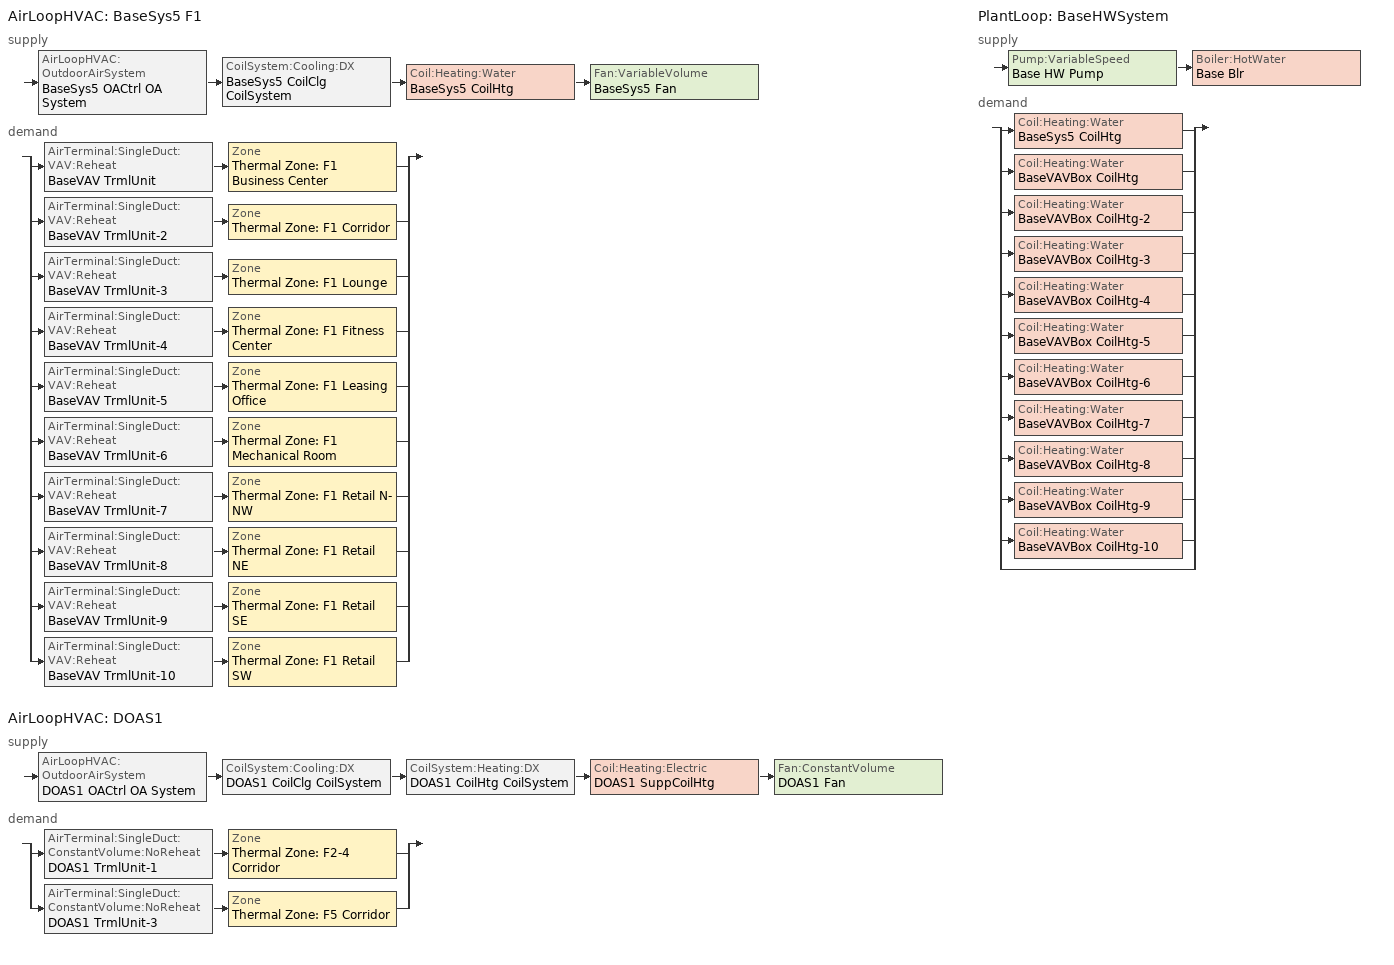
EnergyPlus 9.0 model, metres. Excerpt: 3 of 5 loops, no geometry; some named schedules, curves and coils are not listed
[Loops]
AirLoopHVAC 'BaseSys5 F1'
 supply: AirLoopHVAC:OutdoorAirSystem 'BaseSys5 OACtrl OA System' > CoilSystem:Cooling:DX 'BaseSys5 CoilClg CoilSystem' > Coil:Heating:Water 'BaseSys5 CoilHtg' > Fan:VariableVolume 'BaseSys5 Fan'
 demand: split
  | AirTerminal:SingleDuct:VAV:Reheat 'BaseVAV TrmlUnit' > Zone 'Thermal Zone: F1 Business Center'
  | AirTerminal:SingleDuct:VAV:Reheat 'BaseVAV TrmlUnit-2' > Zone 'Thermal Zone: F1 Corridor'
  | AirTerminal:SingleDuct:VAV:Reheat 'BaseVAV TrmlUnit-3' > Zone 'Thermal Zone: F1 Lounge'
  | AirTerminal:SingleDuct:VAV:Reheat 'BaseVAV TrmlUnit-4' > Zone 'Thermal Zone: F1 Fitness Center'
  | AirTerminal:SingleDuct:VAV:Reheat 'BaseVAV TrmlUnit-5' > Zone 'Thermal Zone: F1 Leasing Office'
  | AirTerminal:SingleDuct:VAV:Reheat 'BaseVAV TrmlUnit-6' > Zone 'Thermal Zone: F1 Mechanical Room'
  | AirTerminal:SingleDuct:VAV:Reheat 'BaseVAV TrmlUnit-7' > Zone 'Thermal Zone: F1 Retail N-NW'
  | AirTerminal:SingleDuct:VAV:Reheat 'BaseVAV TrmlUnit-8' > Zone 'Thermal Zone: F1 Retail NE'
  | AirTerminal:SingleDuct:VAV:Reheat 'BaseVAV TrmlUnit-9' > Zone 'Thermal Zone: F1 Retail SE'
  | AirTerminal:SingleDuct:VAV:Reheat 'BaseVAV TrmlUnit-10' > Zone 'Thermal Zone: F1 Retail SW'
AirLoopHVAC 'DOAS1'
 supply: AirLoopHVAC:OutdoorAirSystem 'DOAS1 OACtrl OA System' > CoilSystem:Cooling:DX 'DOAS1 CoilClg CoilSystem' > CoilSystem:Heating:DX 'DOAS1 CoilHtg CoilSystem' > Coil:Heating:Electric 'DOAS1 SuppCoilHtg' > Fan:ConstantVolume 'DOAS1 Fan'
 demand: split
  | AirTerminal:SingleDuct:ConstantVolume:NoReheat 'DOAS1 TrmlUnit-1' > Zone 'Thermal Zone: F2-4 Corridor'
  | AirTerminal:SingleDuct:ConstantVolume:NoReheat 'DOAS1 TrmlUnit-3' > Zone 'Thermal Zone: F5 Corridor'
PlantLoop 'BaseHWSystem'
 supply: Pump:VariableSpeed 'Base HW Pump' > Boiler:HotWater 'Base Blr'
 demand: split
  | Coil:Heating:Water 'BaseSys5 CoilHtg'
  | Coil:Heating:Water 'BaseVAVBox CoilHtg'
  | Coil:Heating:Water 'BaseVAVBox CoilHtg-2'
  | Coil:Heating:Water 'BaseVAVBox CoilHtg-3'
  | Coil:Heating:Water 'BaseVAVBox CoilHtg-4'
  | Coil:Heating:Water 'BaseVAVBox CoilHtg-5'
  | Coil:Heating:Water 'BaseVAVBox CoilHtg-6'
  | Coil:Heating:Water 'BaseVAVBox CoilHtg-7'
  | Coil:Heating:Water 'BaseVAVBox CoilHtg-8'
  | Coil:Heating:Water 'BaseVAVBox CoilHtg-9'
  | Coil:Heating:Water 'BaseVAVBox CoilHtg-10'
  | bypass
[ZoneControl:Thermostat] Control Object Type 1=ThermostatSetpoint:DualSetpoint
Name | Zone or ZoneList | Control Type Schedule | Control Name 1
Thermal Zone: F1 Business Center Thermostat | Thermal Zone: F1 Business Center | Thermal Zone: F1 Business Center Thermostat Schedule | Thermal Zone: F1 Business Center Thermostat
Thermal Zone: F1 Corridor Thermostat | Thermal Zone: F1 Corridor | Thermal Zone: F1 Corridor Thermostat Schedule | Thermal Zone: F1 Corridor Thermostat
Thermal Zone: F1 Fitness Center Thermostat | Thermal Zone: F1 Fitness Center | Thermal Zone: F1 Fitness Center Thermostat Schedule | Thermal Zone: F1 Fitness Center Thermostat
Thermal Zone: F1 Leasing Office Thermostat | Thermal Zone: F1 Leasing Office | Thermal Zone: F1 Leasing Office Thermostat Schedule | Thermal Zone: F1 Leasing Office Thermostat
Thermal Zone: F1 Lounge Thermostat | Thermal Zone: F1 Lounge | Thermal Zone: F1 Lounge Thermostat Schedule | Thermal Zone: F1 Lounge Thermostat
Thermal Zone: F1 Mechanical Room Thermostat | Thermal Zone: F1 Mechanical Room | Thermal Zone: F1 Mechanical Room Thermostat Schedule | Thermal Zone: F1 Mechanical Room Thermostat
Thermal Zone: F1 Retail N-NW Thermostat | Thermal Zone: F1 Retail N-NW | Thermal Zone: F1 Retail N-NW Thermostat Schedule | Thermal Zone: F1 Retail N-NW Thermostat
Thermal Zone: F1 Retail NE Thermostat | Thermal Zone: F1 Retail NE | Thermal Zone: F1 Retail NE Thermostat Schedule | Thermal Zone: F1 Retail NE Thermostat
Thermal Zone: F1 Retail SE Thermostat | Thermal Zone: F1 Retail SE | Thermal Zone: F1 Retail SE Thermostat Schedule | Thermal Zone: F1 Retail SE Thermostat
Thermal Zone: F1 Retail SW Thermostat | Thermal Zone: F1 Retail SW | Thermal Zone: F1 Retail SW Thermostat Schedule | Thermal Zone: F1 Retail SW Thermostat
Thermal Zone: F2-4 Corridor Thermostat | Thermal Zone: F2-4 Corridor | Thermal Zone: F2-4 Corridor Thermostat Schedule | Thermal Zone: F2-4 Corridor Thermostat
Thermal Zone: F5 Corridor Thermostat | Thermal Zone: F5 Corridor | Thermal Zone: F5 Corridor Thermostat Schedule | Thermal Zone: F5 Corridor Thermostat
[ThermostatSetpoint:DualSetpoint]
Name | Heating Setpoint Temperature Schedule | Cooling Setpoint Temperature Schedule
Thermal Zone: F1 Business Center Thermostat; Thermal Zone: F1 Corridor Thermostat; Thermal Zone: F1 Fitness Center Thermostat; Thermal Zone: F1 Leasing Office Thermostat; Thermal Zone: F1 Lounge Thermostat; Thermal Zone: F1 Mechanical Room Thermostat; Thermal Zone: F1 Retail N-NW Thermostat; Thermal Zone: F1 Retail NE Thermostat; Thermal Zone: F1 Retail SE Thermostat; Thermal Zone: F1 Retail SW Thermostat | RetailHtgSetpt | RetailClgSetpt
Thermal Zone: F2-4 Corridor Thermostat; Thermal Zone: F5 Corridor Thermostat | OfficeHtgSetpt | OfficeClgSetpt
[AirTerminal:SingleDuct:VAV:Reheat] Availability Schedule=Always On; Zone Minimum Air Flow Input Method=FixedFlowRate; Constant Minimum Air Flow Fraction=0.3; Maximum Hot Water or Steam Flow Rate {m3/s}=Autosize; Minimum Hot Water or Steam Flow Rate {m3/s}=0; Convergence Tolerance=0.001; Damper Heating Action=Reverse; Maximum Reheat Air Temperature {C}=35
Name | Maximum Air Flow Rate {m3/s} | Fixed Minimum Air Flow Rate {m3/s} | Reheat Coil | Maximum Flow Fraction During Reheat | Design Specification Outdoor Air Object
BaseVAV TrmlUnit | 0.201163 | 0.0402326 | BaseVAVBox CoilHtg | 0.5 | Thermal Zone: F1 Business Center Design Specification Outdoor Air
BaseVAV TrmlUnit-2 | 0.647984 | 0.130611 | BaseVAVBox CoilHtg-2 | 0.5
BaseVAV TrmlUnit-4 | 0.29069 | 0.212376 | BaseVAVBox CoilHtg-4 | 0.730593
BaseVAV TrmlUnit-5 | 0.132925 | 0.026585 | BaseVAVBox CoilHtg-5 | 0.5
BaseVAV TrmlUnit-3 | 0.52625 | 0.10525 | BaseVAVBox CoilHtg-3 | 0.5 | Thermal Zone: F1 Lounge Design Specification Outdoor Air
BaseVAV TrmlUnit-6 | 0.270081 | 0.0540163 | BaseVAVBox CoilHtg-6 | 0.500001
BaseVAV TrmlUnit-7 | 1.89867 | 0.706151 | BaseVAVBox CoilHtg-7 | 0.5
BaseVAV TrmlUnit-8 | 1.44626 | 0.509703 | BaseVAVBox CoilHtg-8 | 0.499998
BaseVAV TrmlUnit-9 | 0.960144 | 0.339802 | BaseVAVBox CoilHtg-9 | 0.500002
BaseVAV TrmlUnit-10 | 1.42823 | 0.522446 | BaseVAVBox CoilHtg-10 | 0.499998
[Coil:Heating:Water] Availability Schedule=Always On Discrete; U-Factor Times Area Value {W/K}=Autosize; Maximum Water Flow Rate {m3/s}=Autosize; Performance Input Method=NominalCapacity; Rated Inlet Water Temperature {C}=82.2; Rated Inlet Air Temperature {C}=16.6; Rated Outlet Water Temperature {C}=71.1; Rated Outlet Air Temperature {C}=32.2; Rated Ratio for Air and Water Convection=0.5
Name | Rated Capacity {W}
BaseVAVBox CoilHtg | 2851.96
BaseVAVBox CoilHtg-2 | 15394.8
BaseVAVBox CoilHtg-4 | 5348.02
BaseVAVBox CoilHtg-5 | 2533.92
BaseVAVBox CoilHtg-3 | 6485.52
BaseVAVBox CoilHtg-6 | 2648.71
BaseVAVBox CoilHtg-7 | 28375.9
BaseVAVBox CoilHtg-8 | 20955.8
BaseVAVBox CoilHtg-9 | 15319
BaseVAVBox CoilHtg-10 | 22701.4
BaseSys5 CoilHtg | 41067.2
[Zone equipment]
Thermal Zone: F1 Business Center: BaseVAV TrmlUnit
Thermal Zone: F1 Corridor: BaseVAV TrmlUnit-2
Thermal Zone: F1 Fitness Center: BaseVAV TrmlUnit-4
Thermal Zone: F1 Leasing Office: BaseVAV TrmlUnit-5
Thermal Zone: F1 Lounge: BaseVAV TrmlUnit-3
Thermal Zone: F1 Mechanical Room: BaseVAV TrmlUnit-6
Thermal Zone: F1 Retail N-NW: BaseVAV TrmlUnit-7
Thermal Zone: F1 Retail NE: BaseVAV TrmlUnit-8
Thermal Zone: F1 Retail SE: BaseVAV TrmlUnit-9
Thermal Zone: F1 Retail SW: BaseVAV TrmlUnit-10
Thermal Zone: F2-4 Corridor: DOAS1 TrmlUnit-1
Thermal Zone: F5 Corridor: DOAS1 TrmlUnit-3
[Sizing:Zone] Zone Cooling Design Supply Air Temperature Input Method=TemperatureDifference; Zone Cooling Design Supply Air Temperature {C}=14; Zone Heating Design Supply Air Temperature Input Method=TemperatureDifference; Zone Heating Design Supply Air Temperature {C}=40; Zone Heating Design Supply Air Temperature Difference {deltaC}=13.8889; Zone Cooling Design Supply Air Humidity Ratio {kgWater/kgDryAir}=0.0085; Zone Heating Design Supply Air Humidity Ratio {kgWater/kgDryAir}=0.008; Zone Heating Sizing Factor=1; Zone Cooling Sizing Factor=1; Cooling Design Air Flow Method=DesignDay; Cooling Design Air Flow Rate {m3/s}=0; Cooling Minimum Air Flow per Zone Floor Area {m3/s-m2}=0; Cooling Minimum Air Flow {m3/s}=0; Cooling Minimum Air Flow Fraction=0; Heating Design Air Flow Method=DesignDayWithLimit; Heating Design Air Flow Rate {m3/s}=0; Heating Maximum Air Flow per Zone Floor Area {m3/s-m2}=0; Heating Maximum Air Flow {m3/s}=0; Account for Dedicated Outdoor Air System=No
Name | Zone Cooling Design Supply Air Temperature Difference {deltaC} | Design Specification Outdoor Air Object | Heating Maximum Air Flow Fraction | Design Specification Zone Air Distribution Object
Thermal Zone: F1 Business Center | 11.1111 | Thermal Zone: F1 Business Center Design Specification Outdoor Air | 0.5 | Thermal Zone: F1 Business Center Design Spec Zone Air Dist
Thermal Zone: F1 Corridor | 11.1111 | Thermal Zone: F1 Corridor Design Specification Outdoor Air | 0.5 | Thermal Zone: F1 Corridor Design Spec Zone Air Dist
Thermal Zone: F1 Fitness Center | 11.1111 | Thermal Zone: F1 Fitness Center Design Specification Outdoor Air | 0.5 | Thermal Zone: F1 Fitness Center Design Spec Zone Air Dist
Thermal Zone: F1 Leasing Office | 11.1111 | Thermal Zone: F1 Leasing Office Design Specification Outdoor Air | 0.5 | Thermal Zone: F1 Leasing Office Design Spec Zone Air Dist
Thermal Zone: F1 Lounge | 11.1111 | Thermal Zone: F1 Lounge Design Specification Outdoor Air | 0.5 | Thermal Zone: F1 Lounge Design Spec Zone Air Dist
Thermal Zone: F1 Mechanical Room | 8.33333 | Thermal Zone: F1 Mechanical Room Design Specification Outdoor Air | 0.5 | Thermal Zone: F1 Mechanical Room Design Spec Zone Air Dist
Thermal Zone: F1 Retail N-NW | 11.1111 | Thermal Zone: F1 Retail N-NW Design Specification Outdoor Air | 0.5 | Thermal Zone: F1 Retail N-NW Design Spec Zone Air Dist
Thermal Zone: F1 Retail NE | 11.1111 | Thermal Zone: F1 Retail NE Design Specification Outdoor Air | 0.5 | Thermal Zone: F1 Retail NE Design Spec Zone Air Dist
Thermal Zone: F1 Retail SE | 11.1111 | Thermal Zone: F1 Retail SE Design Specification Outdoor Air | 0.5 | Thermal Zone: F1 Retail SE Design Spec Zone Air Dist
Thermal Zone: F1 Retail SW | 11.1111 | Thermal Zone: F1 Retail SW Design Specification Outdoor Air | 0.5 | Thermal Zone: F1 Retail SW Design Spec Zone Air Dist
Thermal Zone: F2-4 Corridor | 11.1111 | Thermal Zone: F2-4 Corridor Design Specification Outdoor Air | 1 | Thermal Zone: F2-4 Corridor Design Spec Zone Air Dist
Thermal Zone: F5 Corridor | 11.1111 | Thermal Zone: F5 Corridor Design Specification Outdoor Air | 1 | Thermal Zone: F5 Corridor Design Spec Zone Air Dist
[DesignSpecification:ZoneAirDistribution] Zone Air Distribution Effectiveness in Cooling Mode=1; Zone Air Distribution Effectiveness in Heating Mode=1
Thermal Zone: F1 Business Center Design Spec Zone Air Dist; Thermal Zone: F1 Corridor Design Spec Zone Air Dist; Thermal Zone: F1 Fitness Center Design Spec Zone Air Dist; Thermal Zone: F1 Leasing Office Design Spec Zone Air Dist; Thermal Zone: F1 Lounge Design Spec Zone Air Dist; Thermal Zone: F1 Mechanical Room Design Spec Zone Air Dist; Thermal Zone: F1 Retail N-NW Design Spec Zone Air Dist; Thermal Zone: F1 Retail NE Design Spec Zone Air Dist; Thermal Zone: F1 Retail SE Design Spec Zone Air Dist; Thermal Zone: F1 Retail SW Design Spec Zone Air Dist; Thermal Zone: F2-4 Corridor Design Spec Zone Air Dist; Thermal Zone: F5 Corridor Design Spec Zone Air Dist
[Controller:MechanicalVentilation] System Outdoor Air Method=ZoneSum
Name | Availability Schedule | Demand Controlled Ventilation | Zone Name 1 | Design Specification Outdoor Air Object Name 1 | Design Specification Zone Air Distribution Object Name 1 | Zone Name 2 | Design Specification Outdoor Air Object Name 2 | Design Specification Zone Air Distribution Object Name 2 | Zone Name 3 | Design Specification Outdoor Air Object Name 3 | Design Specification Zone Air Distribution Object Name 3 | Zone Name 4 | Design Specification Outdoor Air Object Name 4 | Design Specification Zone Air Distribution Object Name 4 | Zone Name 5 | Design Specification Outdoor Air Object Name 5 | Design Specification Zone Air Distribution Object Name 5 | Zone Name 6 | Design Specification Outdoor Air Object Name 6 | Design Specification Zone Air Distribution Object Name 6 | Zone Name 7 | Design Specification Outdoor Air Object Name 7 | Design Specification Zone Air Distribution Object Name 7 | Zone Name 8 | Design Specification Outdoor Air Object Name 8 | Design Specification Zone Air Distribution Object Name 8 | Zone Name 9 | Design Specification Outdoor Air Object Name 9 | Design Specification Zone Air Distribution Object Name 9 | Zone Name 10 | Design Specification Outdoor Air Object Name 10 | Design Specification Zone Air Distribution Object Name 10
BaseSys5 OACtrl Mech Vent Controller | BaseSys5 OACtrl Schedule | Yes | Thermal Zone: F1 Business Center | Thermal Zone: F1 Business Center Design Specification Outdoor Air | Thermal Zone: F1 Business Center Design Spec Zone Air Dist | Thermal Zone: F1 Corridor | Thermal Zone: F1 Corridor Design Specification Outdoor Air | Thermal Zone: F1 Corridor Design Spec Zone Air Dist | Thermal Zone: F1 Fitness Center | Thermal Zone: F1 Fitness Center Design Specification Outdoor Air | Thermal Zone: F1 Fitness Center Design Spec Zone Air Dist | Thermal Zone: F1 Leasing Office | Thermal Zone: F1 Leasing Office Design Specification Outdoor Air | Thermal Zone: F1 Leasing Office Design Spec Zone Air Dist | Thermal Zone: F1 Lounge | Thermal Zone: F1 Lounge Design Specification Outdoor Air | Thermal Zone: F1 Lounge Design Spec Zone Air Dist | Thermal Zone: F1 Mechanical Room | Thermal Zone: F1 Mechanical Room Design Specification Outdoor Air | Thermal Zone: F1 Mechanical Room Design Spec Zone Air Dist | Thermal Zone: F1 Retail N-NW | Thermal Zone: F1 Retail N-NW Design Specification Outdoor Air | Thermal Zone: F1 Retail N-NW Design Spec Zone Air Dist | Thermal Zone: F1 Retail NE | Thermal Zone: F1 Retail NE Design Specification Outdoor Air | Thermal Zone: F1 Retail NE Design Spec Zone Air Dist | Thermal Zone: F1 Retail SE | Thermal Zone: F1 Retail SE Design Specification Outdoor Air | Thermal Zone: F1 Retail SE Design Spec Zone Air Dist | Thermal Zone: F1 Retail SW | Thermal Zone: F1 Retail SW Design Specification Outdoor Air | Thermal Zone: F1 Retail SW Design Spec Zone Air Dist
DOAS1 OACtrl Mech Vent Controller | Always On | No | Thermal Zone: F2-4 Corridor | Thermal Zone: F2-4 Corridor Design Specification Outdoor Air | Thermal Zone: F2-4 Corridor Design Spec Zone Air Dist | Thermal Zone: F5 Corridor | Thermal Zone: F5 Corridor Design Specification Outdoor Air | Thermal Zone: F5 Corridor Design Spec Zone Air Dist
[DesignSpecification:OutdoorAir] Outdoor Air Method=Maximum; Outdoor Air Flow per Zone {m3/s}=0; Outdoor Air Flow Air Changes per Hour {1/hr}=0
Name | Outdoor Air Flow per Person {m3/s-person} | Outdoor Air Flow per Zone Floor Area {m3/s-m2}
Thermal Zone: F1 Business Center Design Specification Outdoor Air; Thermal Zone: F1 Lounge Design Specification Outdoor Air | 0.00707888 | 0.000762
Thermal Zone: F1 Corridor Design Specification Outdoor Air | 0 | 0.000732236
Thermal Zone: F1 Fitness Center Design Specification Outdoor Air | 0 | 0.00254
Thermal Zone: F1 Leasing Office Design Specification Outdoor Air; Thermal Zone: F1 Mechanical Room Design Specification Outdoor Air | 0 | 0.000762
Thermal Zone: F1 Retail N-NW Design Specification Outdoor Air; Thermal Zone: F1 Retail NE Design Specification Outdoor Air; Thermal Zone: F1 Retail SE Design Specification Outdoor Air; Thermal Zone: F1 Retail SW Design Specification Outdoor Air | 0 | 0.00127
Thermal Zone: F2-4 Corridor Design Specification Outdoor Air; Thermal Zone: F5 Corridor Design Specification Outdoor Air | 0 | 0.000741294
[Fan:ZoneExhaust] Flow Fraction Schedule=On; System Availability Manager Coupling Mode=Decoupled
Name | Availability Schedule | Fan Total Efficiency | Pressure Rise {Pa} | Maximum Flow Rate {m3/s} | Balanced Exhaust Fraction Schedule
Thermal Zone: F2-4 1-Bed Core East PropExhFan; Thermal Zone: F2-4 1-Bed Core West PropExhFan | ResidentialLivingHVACAvail | 0.55575 | 683.385 | 0.10364 | Off
Thermal Zone: F2-4 1-Bed Core N PropExhFan | ResidentialLivingHVACAvail | 0.55575 | 683.385 | 0.0518198 | Off
Thermal Zone: F2-4 1-Bed North PropExhFan | ResidentialLivingHVACAvail | 0.55575 | 670.201 | 0.264196 | Off
Thermal Zone: F2-4 2-Bed Core NE-NW PropExhFan | ResidentialLivingHVACAvail | 0.55575 | 683.492 | 0.155459 | Off
Thermal Zone: F2-4 2-Bed East PropExhFan; Thermal Zone: F2-4 2-Bed West PropExhFan | ResidentialLivingHVACAvail | 0.55575 | 683.492 | 0.233189 | Off
Thermal Zone: F2-4 3-Bed NE PropExhFan; Thermal Zone: F2-4 3-Bed NW PropExhFan | ResidentialLivingHVACAvail | 0.55575 | 682.765 | 0.102365 | Off
Thermal Zone: F2-4 Studio SE PropExhFan; Thermal Zone: F2-4 Studio SW PropExhFan | ResidentialLivingHVACAvail | 0.55575 | 683.47 | 0.0441743 | Off
Thermal Zone: F5 1-Bed Core East PropExhFan; Thermal Zone: F5 1-Bed Core West PropExhFan | ResidentialLivingHVACAvail | 0.55575 | 683.385 | 0.0345466 | Off
Thermal Zone: F5 1-Bed Core N PropExhFan | ResidentialLivingHVACAvail | 0.55575 | 683.385 | 0.0172733 | Off
Thermal Zone: F5 1-Bed North PropExhFan | ResidentialLivingHVACAvail | 0.55575 | 670.201 | 0.0880654 | Off
Thermal Zone: F5 2-Bed Core NE-NW PropExhFan | ResidentialLivingHVACAvail | 0.55575 | 683.492 | 0.0518198 | Off
Thermal Zone: F5 2-Bed East PropExhFan; Thermal Zone: F5 2-Bed West PropExhFan | ResidentialLivingHVACAvail | 0.55575 | 683.492 | 0.0777297 | Off
Thermal Zone: F5 3-Bed NE PropExhFan; Thermal Zone: F5 3-Bed NW PropExhFan | ResidentialLivingHVACAvail | 0.55575 | 682.765 | 0.0341218 | Off
Thermal Zone: F5 Studio SE PropExhFan; Thermal Zone: F5 Studio SW PropExhFan | ResidentialLivingHVACAvail | 0.55575 | 683.47 | 0.0147248 | Off
Thermal Zone: Parking Garage PropExhFan | ParkingHVACAvail | 0.6045 | 241.437 | 9.8755 | On
[ZoneHVAC:PackagedTerminalHeatPump] Availability Schedule=AllOnHVACAvail; Cooling Outdoor Air Flow Rate {m3/s}=0; Heating Outdoor Air Flow Rate {m3/s}=0; No Load Outdoor Air Flow Rate {m3/s}=0; Heating Convergence Tolerance=0.001; Cooling Convergence Tolerance=0.001; Maximum Supply Air Temperature from Supplemental Heater {C}=35; Maximum Outdoor Dry-Bulb Temperature for Supplemental Heater Operation {C}=4.44444; Fan Placement=DrawThrough; Supply Air Fan Operating Mode Schedule=CyclingHVACAvail
Name | Cooling Supply Air Flow Rate {m3/s} | Heating Supply Air Flow Rate {m3/s} | No Load Supply Air Flow Rate {m3/s} | Supply Air Fan | Heating Coil | Cooling Coil | Supplemental Heating Coil
ZnSys F2-4 1-Bed Core East | 1.07225 | 1.07225 | 1.07225 | Fan 3 | CoilHtg 3 | CoilCooling 3 | SupCoilHtg 3
ZnSys F2-4 1-Bed Core N | 0.536128 | 0.536128 | 0.536128 | Fan 1 | CoilHtg 1 | CoilCooling 1 | SupCoilHtg 1
ZnSys F2-4 1-Bed Core West | 1.07225 | 1.07225 | 1.07225 | Fan 2 | CoilHtg 2 | CoilCooling 2 | SupCoilHtg 2
ZnSys F2-4 1-Bed North | 2.76999 | 2.76999 | 2.76999 | Fan 4 | CoilHtg 4 | CoilCooling 4 | SupCoilHtg 4
ZnSys F2-4 2-Bed Core NE-NW | 1.60838 | 1.60838 | 1.60838 | Fan 5 | CoilHtg 5 | CoilCooling 5 | SupCoilHtg 5
ZnSys F2-4 2-Bed East | 2.41257 | 2.41257 | 2.41257 | Fan 6 | CoilHtg 6 | CoilCooling 6 | SupCoilHtg 6
ZnSys F2-4 2-Bed West | 2.41257 | 2.41257 | 2.41257 | Fan 7 | CoilHtg 7 | CoilCooling 7 | SupCoilHtg 7
ZnSys F2-4 3-Bed NE | 1.04991 | 1.04991 | 1.04991 | Fan 8 | CoilHtg 8 | CoilCooling 8 | SupCoilHtg 8
ZnSys F2-4 3-Bed NW | 1.04991 | 1.04991 | 1.04991 | Fan 9 | CoilHtg 9 | CoilCooling 9 | SupCoilHtg 9
ZnSys F2-4 Studio SE | 0.402095 | 0.402095 | 0.402095 | Fan 10 | CoilHtg 10 | CoilCooling 10 | SupCoilHtg 10
ZnSys F2-4 Studio SW | 0.402095 | 0.402095 | 0.402095 | Fan 11 | CoilHtg 11 | CoilCooling 11 | SupCoilHtg 11
ZnSys F5 1-Bed Core East | 0.357418 | 0.357418 | 0.357418 | Fan 19 | CoilHtg 19 | CoilCooling 19 | SupCoilHtg 19
ZnSys F5 1-Bed Core N | 0.178709 | 0.178709 | 0.178709 | Fan 17 | CoilHtg 17 | CoilCooling 17 | SupCoilHtg 17
ZnSys F5 1-Bed Core West | 0.357418 | 0.357418 | 0.357418 | Fan 18 | CoilHtg 18 | CoilCooling 18 | SupCoilHtg 18
ZnSys F5 1-Bed North | 0.923327 | 0.923327 | 0.923327 | Fan 20 | CoilHtg 20 | CoilCooling 20 | SupCoilHtg 20
ZnSys F5 2-Bed Core NE-NW | 0.536128 | 0.536128 | 0.536128 | Fan 21 | CoilHtg 21 | CoilCooling 21 | SupCoilHtg 21
ZnSys F5 2-Bed East | 0.804189 | 0.804189 | 0.804189 | Fan 22 | CoilHtg 22 | CoilCooling 22 | SupCoilHtg 22
ZnSys F5 2-Bed West | 0.804189 | 0.804189 | 0.804189 | Fan 23 | CoilHtg 23 | CoilCooling 23 | SupCoilHtg 23
ZnSys F5 3-Bed NE | 0.349971 | 0.349971 | 0.349971 | Fan 24 | CoilHtg 24 | CoilCooling 24 | SupCoilHtg 24
ZnSys F5 3-Bed NW | 0.349971 | 0.349971 | 0.349971 | Fan 25 | CoilHtg 25 | CoilCooling 25 | SupCoilHtg 25
ZnSys F5 Studio SE | 0.134032 | 0.134032 | 0.134032 | Fan 26 | CoilHtg 26 | CoilCooling 26 | SupCoilHtg 26
ZnSys F5 Studio SW | 0.134032 | 0.134032 | 0.134032 | Fan 27 | CoilHtg 27 | CoilCooling 27 | SupCoilHtg 27
[Fan:OnOff] Availability Schedule=Always On; Fan Total Efficiency=0.4275; Pressure Rise {Pa}=317.19; Motor Efficiency=0.855; Motor In Airstream Fraction=1
Name | Maximum Flow Rate {m3/s} | Fan Power Ratio Function of Speed Ratio Curve | Fan Efficiency Ratio Function of Speed Ratio Curve
Fan 3 | 1.07225 | Fan On Off Power Curve 2 | Fan On Off Efficiency Curve 2
Fan 1 | 0.536128 | Fan On Off Power Curve | Fan On Off Efficiency Curve
Fan 2 | 1.07225 | Fan On Off Power Curve 1 | Fan On Off Efficiency Curve 1
Fan 4 | 2.76999 | Fan On Off Power Curve 3 | Fan On Off Efficiency Curve 3
Fan 5 | 1.60838 | Fan On Off Power Curve 4 | Fan On Off Efficiency Curve 4
Fan 6 | 2.41257 | Fan On Off Power Curve 5 | Fan On Off Efficiency Curve 5
Fan 7 | 2.41257 | Fan On Off Power Curve 6 | Fan On Off Efficiency Curve 6
Fan 8 | 1.04991 | Fan On Off Power Curve 7 | Fan On Off Efficiency Curve 7
Fan 9 | 1.04991 | Fan On Off Power Curve 8 | Fan On Off Efficiency Curve 8
Fan 10 | 0.402095 | Fan On Off Power Curve 9 | Fan On Off Efficiency Curve 9
Fan 11 | 0.402095 | Fan On Off Power Curve 10 | Fan On Off Efficiency Curve 10
Fan 19 | 0.357418 | Fan On Off Power Curve 13 | Fan On Off Efficiency Curve 13
Fan 17 | 0.178709 | Fan On Off Power Curve 11 | Fan On Off Efficiency Curve 11
Fan 18 | 0.357418 | Fan On Off Power Curve 12 | Fan On Off Efficiency Curve 12
Fan 20 | 0.923327 | Fan On Off Power Curve 14 | Fan On Off Efficiency Curve 14
Fan 21 | 0.536128 | Fan On Off Power Curve 15 | Fan On Off Efficiency Curve 15
Fan 22 | 0.804189 | Fan On Off Power Curve 16 | Fan On Off Efficiency Curve 16
Fan 23 | 0.804189 | Fan On Off Power Curve 17 | Fan On Off Efficiency Curve 17
[Coil:Heating:DX:SingleSpeed]
DOAS1 CoilHtg: Availability Schedule=Always On Discrete; Gross Rated Heating Capacity {W}=14258.9; Gross Rated Heating COP {W/W}=5.73809; Rated Air Flow Rate {m3/s}=0.760307; Rated Supply Fan Power Per Volume Flow Rate {W/(m3/s)}=773.3; Heating Capacity Function of Temperature Curve=CoilHtgHPQRatio_fToadbSI; Heating Capacity Function of Flow Fraction Curve=CoilHtgHPQRatio_fCFMRatio; Energy Input Ratio Function of Temperature Curve=CoilHtgHPEIRRatio_fToadbSI; Energy Input Ratio Function of Flow Fraction Curve=CoilHtgHPEIRRatio_fCFMRatio; Part Load Fraction Correlation Curve=CoilHtgHPEIRRatio_fQFrac; Defrost Energy Input Ratio Function of Temperature Curve=DOAS1 CoilHtg Defrost Curve; Minimum Outdoor Dry-Bulb Temperature for Compressor Operation {C}=-8.33333; Maximum Outdoor Dry-Bulb Temperature for Defrost Operation {C}=4.44444; Crankcase Heater Capacity {W}=0; Maximum Outdoor Dry-Bulb Temperature for Crankcase Heater Operation {C}=10; Defrost Strategy=ReverseCycle; Defrost Control=Timed; Defrost Time Period Fraction=0.058333; Resistive Defrost Heater Capacity {W}=2000
[Coil:Cooling:DX:SingleSpeed]
DOAS1 CoilClg: Availability Schedule=Always On Discrete; Gross Rated Total Cooling Capacity {W}=14777.6; Gross Rated Sensible Heat Ratio=Autosize; Gross Rated Cooling COP {W/W}=4.43547; Rated Air Flow Rate {m3/s}=0.760307; Rated Evaporator Fan Power Per Volume Flow Rate {W/(m3/s)}=773.3; Total Cooling Capacity Function of Temperature Curve=CoilClgDXQRatio_fTwbToadbSI; Total Cooling Capacity Function of Flow Fraction Curve=CoilClgDXSnglQRatio_fCFMRatio; Energy Input Ratio Function of Temperature Curve=CoilClgDXSEEREIR_fTwbToadbSI-23; Energy Input Ratio Function of Flow Fraction Curve=CoilClgDXSnglEIRRatio_fCFMRatio; Part Load Fraction Correlation Curve=CoilClgDXSEEREIRRatio_fQFrac; Condenser Type=AirCooled; Evaporative Condenser Effectiveness=0; Evaporative Condenser Air Flow Rate {m3/s}=Autosize; Evaporative Condenser Pump Rated Power Consumption {W}=Autosize; Crankcase Heater Capacity {W}=0; Maximum Outdoor Dry-Bulb Temperature for Crankcase Heater Operation {C}=0; Basin Heater Capacity {W/K}=0; Basin Heater Setpoint Temperature {C}=10
[Coil:Heating:Electric]
DOAS1 SuppCoilHtg: Availability Schedule=Always On; Efficiency=1; Nominal Capacity {W}=10334.2
[AirTerminal:SingleDuct:ConstantVolume:NoReheat] Availability Schedule=Always On
Name | Maximum Air Flow Rate {m3/s}
DOAS1 TrmlUnit-1 | 0.57023
DOAS1 TrmlUnit-3 | 0.190077
[AirLoopHVAC]
Name | Design Supply Air Flow Rate {m3/s}
BaseSys5 F1 | 8.97276
DOAS1 | 0.760307
[Sizing:System] Type of Load to Size On=Sensible; Design Outdoor Air Flow Rate {m3/s}=Autosize; Preheat Design Temperature {C}=5.68434e-14; Preheat Design Humidity Ratio {kgWater/kgDryAir}=0; Precool Design Temperature {C}=5.68434e-14; Precool Design Humidity Ratio {kgWater/kgDryAir}=0; Central Cooling Design Supply Air Temperature {C}=12.7778; Type of Zone Sum to Use=Coincident; 100% Outdoor Air in Cooling=No; 100% Outdoor Air in Heating=No; Central Cooling Design Supply Air Humidity Ratio {kgWater/kgDryAir}=0.0085; Central Heating Design Supply Air Humidity Ratio {kgWater/kgDryAir}=0.008; Cooling Supply Air Flow Rate Method=DesignDay; Cooling Supply Air Flow Rate {m3/s}=0; Cooling Supply Air Flow Rate Per Floor Area {m3/s-m2}=0.00996765; Cooling Fraction of Autosized Cooling Supply Air Flow Rate=1; Cooling Supply Air Flow Rate Per Unit Cooling Capacity {m3/s-W}=3.94755e-05; Heating Supply Air Flow Rate Method=DesignDay; Heating Supply Air Flow Rate {m3/s}=0; Heating Supply Air Flow Rate Per Floor Area {m3/s-m2}=0.00996765; Heating Fraction of Autosized Heating Supply Air Flow Rate=1; Heating Fraction of Autosized Cooling Supply Air Flow Rate=1; Heating Supply Air Flow Rate Per Unit Heating Capacity {m3/s-W}=3.15882e-05; System Outdoor Air Method=ZoneSum; Zone Maximum Outdoor Air Fraction=1; Cooling Design Capacity Method=CoolingDesignCapacity; Cooling Design Capacity {W}=Autosize; Cooling Design Capacity Per Floor Area {W/m2}=234.7; Fraction of Autosized Cooling Design Capacity=1; Heating Design Capacity Method=HeatingDesignCapacity; Heating Design Capacity {W}=Autosize; Heating Design Capacity Per Floor Area {W/m2}=157; Fraction of Autosized Heating Design Capacity=1; Central Cooling Capacity Control Method=OnOff
Name | Central Heating Maximum System Air Flow Ratio | Central Heating Design Supply Air Temperature {C}
BaseSys5 F1 | 0.508591 | 15.5556
DOAS1 | 1 | 35
[Controller:WaterCoil]
Controller Water Coil 1: Control Variable=Temperature; Action=Normal; Actuator Variable=Flow; Controller Convergence Tolerance {deltaC}=0.1; Maximum Actuated Flow {m3/s}=0.00110638; Minimum Actuated Flow {m3/s}=0
[Controller:OutdoorAir] Economizer Control Action Type=ModulateFlow; Economizer Maximum Limit Enthalpy {J/kg}=64000; Lockout Type=NoLockout; High Humidity Control=No; Control High Indoor Humidity Based on Outdoor Humidity Ratio=Yes; Heat Recovery Bypass Control Type=BypassWhenWithinEconomizerLimits
Name | Minimum Outdoor Air Flow Rate {m3/s} | Maximum Outdoor Air Flow Rate {m3/s} | Economizer Control Type | Minimum Limit Type | Minimum Outdoor Air Schedule | Maximum Fraction of Outdoor Air Schedule | Mechanical Ventilation Controller
BaseSys5 OACtrl | 0 | Autosize | DifferentialDryBulb | FixedMinimum | BaseSys5 OACtrl Schedule | BaseSys5 OACtrl Max OA Schedule | BaseSys5 OACtrl Mech Vent Controller
DOAS1 OACtrl | 0.760307 | 0.760307 | NoEconomizer | ProportionalMinimum | Always On |  | DOAS1 OACtrl Mech Vent Controller
[SetpointManager:MixedAir] Control Variable=Temperature
Name | Setpoint Node or NodeList
BaseSys5 OACtrl OA System Mixed Air Node OS Default SPM | BaseSys5 OACtrl OA System Mixed Air Node
BaseSys5 CoilClg Outlet Node OS Default SPM | BaseSys5 CoilClg Outlet Node
BaseSys5 CoilHtg Air Outlet Node OS Default SPM | BaseSys5 CoilHtg Air Outlet Node
DOAS1 OACtrl OA System Mixed Air Node OS Default SPM | DOAS1 OACtrl OA System Mixed Air Node
DOAS1 CoilClg Outlet Node OS Default SPM | DOAS1 CoilClg Outlet Node
DOAS1 CoilHtg Outlet Node OS Default SPM | DOAS1 CoilHtg Outlet Node
DOAS1 SuppCoilHtg Outlet Node OS Default SPM | DOAS1 SuppCoilHtg Outlet Node
[CoilSystem:Cooling:DX]
Name | Availability Schedule | Cooling Coil
BaseSys5 CoilClg CoilSystem | Always On | BaseSys5 CoilClg
DOAS1 CoilClg CoilSystem | Always On Discrete | DOAS1 CoilClg
[Coil:Cooling:DX:TwoSpeed]
BaseSys5 CoilClg: Availability Schedule=Always On; High Speed Gross Rated Total Cooling Capacity {W}=168232; High Speed Rated Sensible Heat Ratio=Autosize; High Speed Gross Rated Cooling COP {W/W}=3.42235; High Speed Rated Air Flow Rate {m3/s}=8.97276; Total Cooling Capacity Function of Temperature Curve=CoilClgDXQRatio_fTwbToadbSI; Total Cooling Capacity Function of Flow Fraction Curve=CoilClgDXDblQRatio_fCFMRatio; Energy Input Ratio Function of Temperature Curve=CoilClgDXEIRRatio_fTwbToadbSI; Energy Input Ratio Function of Flow Fraction Curve=CoilClgDXDblEIRRatio_fCFMRatio; Part Load Fraction Correlation Curve=CoilClgDXEIRRatio_fQFrac; Low Speed Gross Rated Total Cooling Capacity {W}=84116.1; Low Speed Gross Rated Sensible Heat Ratio=Autosize; Low Speed Gross Rated Cooling COP {W/W}=3.42235; Low Speed Rated Air Flow Rate {m3/s}=4.48638; Low Speed Total Cooling Capacity Function of Temperature Curve=CoilClgDXQRatio_fTwbToadbSI 1; Low Speed Energy Input Ratio Function of Temperature Curve=CoilClgDXEIRRatio_fTwbToadbSI 1; Condenser Type=AirCooled; High Speed Evaporative Condenser Effectiveness=0; High Speed Evaporative Condenser Air Flow Rate {m3/s}=Autosize; High Speed Evaporative Condenser Pump Rated Power Consumption {W}=Autosize; Low Speed Evaporative Condenser Effectiveness=0; Low Speed Evaporative Condenser Air Flow Rate {m3/s}=Autosize; Low Speed Evaporative Condenser Pump Rated Power Consumption {W}=Autosize; Basin Heater Capacity {W/K}=0; Basin Heater Setpoint Temperature {C}=10
[Fan:VariableVolume]
BaseSys5 Fan: Availability Schedule=RetailHVACAvail; Fan Total Efficiency=0.6084; Pressure Rise {Pa}=1335.61; Maximum Flow Rate {m3/s}=8.97276; Fan Power Minimum Flow Rate Input Method=FixedFlowRate; Fan Power Minimum Flow Fraction=0; Fan Power Minimum Air Flow Rate {m3/s}=2.64717; Motor Efficiency=0.936; Motor In Airstream Fraction=1; Fan Power Coefficient 1=0.04076; Fan Power Coefficient 2=0.088045; Fan Power Coefficient 3=-0.072926; Fan Power Coefficient 4=0.94374; Fan Power Coefficient 5=0
[SetpointManager:Warmest] Control Variable=Temperature; Minimum Setpoint Temperature {C}=12.7778; Strategy=MaximumTemperature
Name | HVAC Air Loop | Maximum Setpoint Temperature {C} | Setpoint Node or NodeList
Setpoint Manager Warmest 1 | BaseSys5 F1 | 15.5556 | BaseSys5 Fan Outlet Node
Setpoint Manager Warmest 2 | DOAS1 | 23.8889 | DOAS1 Fan Outlet Node
[CoilSystem:Heating:DX]
DOAS1 CoilHtg CoilSystem: Availability Schedule=Always On Discrete; Heating Coil=DOAS1 CoilHtg
[Fan:ConstantVolume]
DOAS1 Fan: Availability Schedule=OfficeHVACAvail; Fan Total Efficiency=0.55575; Pressure Rise {Pa}=412.616; Maximum Flow Rate {m3/s}=0.760307; Motor Efficiency=0.855; Motor In Airstream Fraction=1
[PlantLoop]
BaseHWSystem: Fluid Type=Water; Plant Equipment Operation Scheme=BaseHWSystem Operation Schemes; Maximum Loop Temperature {C}=100; Minimum Loop Temperature {C}=0; Maximum Loop Flow Rate {m3/s}=0.00176114; Minimum Loop Flow Rate {m3/s}=0; Plant Loop Volume {m3}=Autocalculate; Load Distribution Scheme=Optimal; Plant Loop Demand Calculation Scheme=SingleSetpoint
[Sizing:Plant]
BaseHWSystem: Loop Type=Heating; Design Loop Exit Temperature {C}=82.2222; Loop Design Temperature Difference {deltaC}=22.2222; Sizing Option=NonCoincident; Zone Timesteps in Averaging Window=1; Coincident Sizing Factor Mode=None
[Pump:VariableSpeed]
Base HW Pump: Design Maximum Flow Rate {m3/s}=0.00176114; Design Pump Head {Pa}=180527; Design Power Consumption {W}=530.38; Motor Efficiency=0.855; Fraction of Motor Inefficiencies to Fluid Stream=0; Coefficient 1 of the Part Load Performance Curve=0.103; Coefficient 2 of the Part Load Performance Curve=-0.04; Coefficient 3 of the Part Load Performance Curve=0.767; Coefficient 4 of the Part Load Performance Curve=0.1679; Design Minimum Flow Rate {m3/s}=0; Pump Control Type=Intermittent; Skin Loss Radiative Fraction=0.5; Design Power Sizing Method=PowerPerFlowPerPressure; Design Electric Power per Unit Flow Rate {W/(m3/s)}=348701.1; Design Shaft Power per Unit Flow Rate per Unit Head=1.28205; Design Minimum Flow Rate Fraction=0
[Boiler:HotWater]
Base Blr: Fuel Type=NaturalGas; Nominal Capacity {W}=163682; Nominal Thermal Efficiency=0.8; Efficiency Curve Temperature Evaluation Variable=LeavingBoiler; Normalized Boiler Efficiency Curve=BlrHWBlrFIRRatio_fQRatioSI; Design Water Flow Rate {m3/s}=0.00176213; Minimum Part Load Ratio=0; Maximum Part Load Ratio=1; Optimum Part Load Ratio=1; Water Outlet Upper Temperature Limit {C}=99; Boiler Flow Mode=LeavingSetpointModulated; Parasitic Electric Load {W}=48.8426; Sizing Factor=1
[PlantEquipmentOperationSchemes]
BaseHWSystem Operation Schemes: Control Scheme Object Type 1=PlantEquipmentOperation:HeatingLoad; Control Scheme Name 1=BaseHWSystem Heating Operation Scheme; Control Scheme Schedule Name 1=Always On Discrete
[PlantEquipmentOperation:HeatingLoad]
BaseHWSystem Heating Operation Scheme: Load Range Lower Limit 1 {W}=0; Load Range Upper Limit 1 {W}=1000000000; Range Equipment List Name 1=BaseHWSystem Heating Equipment List
[PlantEquipmentList]
BaseHWSystem Heating Equipment List: Boiler:HotWater, Base Blr
[SetpointManager:Scheduled]
Setpoint Manager Scheduled 1: Control Variable=Temperature; Schedule=BaseHWSystem Supply Temp Schedule; Setpoint Node or NodeList=BaseHWSystem Supply Mixer Outlet Node
[Schedule:Year]
RetailHtgSetpt: RetailHtgSetptWk, 1, 1, 12, 31
RetailClgSetpt: RetailClgSetptWk, 1, 1, 12, 31
Always On: Always On Week Rule - Jan1-Dec31, 1, 1, 12, 31
BaseSys5 OACtrl Schedule: BaseSys5 OACtrl Schedule Week 1, 1, 1, 12, 31
OfficeHtgSetpt: OfficeHtgSetptWk, 1, 1, 12, 31
OfficeClgSetpt: OfficeClgSetptWk, 1, 1, 12, 31
OfficeHVACAvail: OfficeHVACAvailWk, 1, 1, 12, 31
RetailHVACAvail: RetailHVACAvailWk, 1, 1, 12, 31
BaseHWSystem Supply Temp Schedule: BaseHWSystem Supply Temp Schedule Week Rule - Jan1-Dec31, 1, 1, 12, 31
BaseSys5 OACtrl Max OA Schedule: BaseSys5 OACtrl Max OA Schedule Week Rule - Jan1-Dec31, 1, 1, 12, 31
[Schedule:Week:Daily]
RetailHtgSetptWk: RetailHtgSetptSun, RetailHtgSetptWD, RetailHtgSetptWD, RetailHtgSetptWD, RetailHtgSetptWD, RetailHtgSetptWD, RetailHtgSetptSat, RetailHtgSetptSun, RetailHtgSetptWD, RetailHtgSetptWD, RetailHtgSetptSun, RetailHtgSetptSun
RetailClgSetptWk: RetailClgSetptSun, RetailClgSetptWD, RetailClgSetptWD, RetailClgSetptWD, RetailClgSetptWD, RetailClgSetptWD, RetailClgSetptSat, RetailClgSetptSun, RetailClgSetptWD, RetailClgSetptWD, RetailClgSetptSun, RetailClgSetptSun
Always On Week Rule - Jan1-Dec31: Schedule Day 2, Schedule Day 2, Schedule Day 2, Schedule Day 2, Schedule Day 2, Schedule Day 2, Schedule Day 2, Schedule Day 2, Schedule Day 2, Schedule Day 2, Schedule Day 2, Schedule Day 2
BaseSys5 OACtrl Schedule Week 1: BaseSys5 OACtrl Schedule Week 1 Sunday, BaseSys5 OACtrl Schedule Week 1 Monday, BaseSys5 OACtrl Schedule Week 1 Tuesday, BaseSys5 OACtrl Schedule Week 1 Wednesday, BaseSys5 OACtrl Schedule Week 1 Thursday, BaseSys5 OACtrl Schedule Week 1 Friday, BaseSys5 OACtrl Schedule Week 1 Saturday, BaseSys5 OACtrl Schedule Week 1 Holiday, BaseSys5 OACtrl Schedule Week 1 Summer, BaseSys5 OACtrl Schedule Week 1 Winter, BaseSys5 OACtrl Schedule Week 1 Custom 1, BaseSys5 OACtrl Schedule Week 1 Custom 2
OfficeHtgSetptWk: OfficeHtgSetptSun, OfficeHtgSetptWD, OfficeHtgSetptWD, OfficeHtgSetptWD, OfficeHtgSetptWD, OfficeHtgSetptWD, OfficeHtgSetptSat, OfficeHtgSetptSun, OfficeHtgSetptWD, OfficeHtgSetptWD, OfficeHtgSetptSun, OfficeHtgSetptSun
OfficeClgSetptWk: OfficeClgSetptSun, OfficeClgSetptWD, OfficeClgSetptWD, OfficeClgSetptWD, OfficeClgSetptWD, OfficeClgSetptWD, OfficeClgSetptSat, OfficeClgSetptSun, OfficeClgSetptWD, OfficeClgSetptWD, OfficeClgSetptSun, OfficeClgSetptSun
OfficeHVACAvailWk: OfficeHVACAvailSun, OfficeHVACAvailWD, OfficeHVACAvailWD, OfficeHVACAvailWD, OfficeHVACAvailWD, OfficeHVACAvailWD, OfficeHVACAvailSat, OfficeHVACAvailSun, AllOnHVACAvailDay, AllOnHVACAvailDay, OfficeHVACAvailSun, OfficeHVACAvailSun
RetailHVACAvailWk: RetailHVACAvailSun, RetailHVACAvailWD, RetailHVACAvailWD, RetailHVACAvailWD, RetailHVACAvailWD, RetailHVACAvailWD, RetailHVACAvailSat, RetailHVACAvailSun, AllOnHVACAvailDay, AllOnHVACAvailDay, RetailHVACAvailSun, RetailHVACAvailSun
BaseHWSystem Supply Temp Schedule Week Rule - Jan1-Dec31: Schedule Day 1, Schedule Day 1, Schedule Day 1, Schedule Day 1, Schedule Day 1, Schedule Day 1, Schedule Day 1, Schedule Day 1, Schedule Day 1, Schedule Day 1, Schedule Day 1, Schedule Day 1
BaseSys5 OACtrl Max OA Schedule Week Rule - Jan1-Dec31: Schedule Day 3, Schedule Day 3, Schedule Day 3, Schedule Day 3, Schedule Day 3, Schedule Day 3, Schedule Day 3, Schedule Day 3, Schedule Day 3, Schedule Day 3, Schedule Day 3, Schedule Day 3
[Schedule:Day:Interval]
RetailHtgSetptSun: No, 01:00, 15.5556, 02:00, 15.5556, 03:00, 15.5556, 04:00, 15.5556, 05:00, 15.5556, 06:00, 15.5556, 07:00, 15.5556, 08:00, 15.5556, 09:00, 21.1111, 10:00, 21.1111, 11:00, 21.1111, 12:00, 21.1111, 13:00, 21.1111, 14:00, 21.1111, 15:00, 21.1111, 16:00, 21.1111, 17:00, 21.1111, 18:00, 21.1111, 19:00, 21.1111, 20:00, 15.5556, 21:00, 15.5556, 22:00, 15.5556, 23:00, 15.5556, 24:00, 15.5556
RetailHtgSetptWD: No, 01:00, 15.5556, 02:00, 15.5556, 03:00, 15.5556, 04:00, 15.5556, 05:00, 15.5556, 06:00, 15.5556, 07:00, 21.1111, 08:00, 21.1111, 09:00, 21.1111, 10:00, 21.1111, 11:00, 21.1111, 12:00, 21.1111, 13:00, 21.1111, 14:00, 21.1111, 15:00, 21.1111, 16:00, 21.1111, 17:00, 21.1111, 18:00, 21.1111, 19:00, 21.1111, 20:00, 21.1111, 21:00, 21.1111, 22:00, 15.5556, 23:00, 15.5556, 24:00, 15.5556
RetailHtgSetptSat: No, 01:00, 15.5556, 02:00, 15.5556, 03:00, 15.5556, 04:00, 15.5556, 05:00, 15.5556, 06:00, 15.5556, 07:00, 21.1111, 08:00, 21.1111, 09:00, 21.1111, 10:00, 21.1111, 11:00, 21.1111, 12:00, 21.1111, 13:00, 21.1111, 14:00, 21.1111, 15:00, 21.1111, 16:00, 21.1111, 17:00, 21.1111, 18:00, 21.1111, 19:00, 21.1111, 20:00, 21.1111, 21:00, 21.1111, 22:00, 21.1111, 23:00, 15.5556, 24:00, 15.5556
RetailClgSetptSun: No, 01:00, 29.4444, 02:00, 29.4444, 03:00, 29.4444, 04:00, 29.4444, 05:00, 29.4444, 06:00, 29.4444, 07:00, 29.4444, 08:00, 29.4444, 09:00, 23.8889, 10:00, 23.8889, 11:00, 23.8889, 12:00, 23.8889, 13:00, 23.8889, 14:00, 23.8889, 15:00, 23.8889, 16:00, 23.8889, 17:00, 23.8889, 18:00, 23.8889, 19:00, 23.8889, 20:00, 29.4444, 21:00, 29.4444, 22:00, 29.4444, 23:00, 29.4444, 24:00, 29.4444
RetailClgSetptWD: No, 01:00, 29.4444, 02:00, 29.4444, 03:00, 29.4444, 04:00, 29.4444, 05:00, 29.4444, 06:00, 29.4444, 07:00, 23.8889, 08:00, 23.8889, 09:00, 23.8889, 10:00, 23.8889, 11:00, 23.8889, 12:00, 23.8889, 13:00, 23.8889, 14:00, 23.8889, 15:00, 23.8889, 16:00, 23.8889, 17:00, 23.8889, 18:00, 23.8889, 19:00, 23.8889, 20:00, 23.8889, 21:00, 23.8889, 22:00, 29.4444, 23:00, 29.4444, 24:00, 29.4444
RetailClgSetptSat: No, 01:00, 29.4444, 02:00, 29.4444, 03:00, 29.4444, 04:00, 29.4444, 05:00, 29.4444, 06:00, 29.4444, 07:00, 23.8889, 08:00, 23.8889, 09:00, 23.8889, 10:00, 23.8889, 11:00, 23.8889, 12:00, 23.8889, 13:00, 23.8889, 14:00, 23.8889, 15:00, 23.8889, 16:00, 23.8889, 17:00, 23.8889, 18:00, 23.8889, 19:00, 23.8889, 20:00, 23.8889, 21:00, 23.8889, 22:00, 23.8889, 23:00, 29.4444, 24:00, 29.4444
Schedule Day 2; Schedule Day 3: No, 24:00, 1
BaseSys5 OACtrl Schedule Week 1 Sunday; BaseSys5 OACtrl Schedule Week 1 Holiday; BaseSys5 OACtrl Schedule Week 1 Custom 1; BaseSys5 OACtrl Schedule Week 1 Custom 2; RetailHVACAvailSun: No, 01:00, 0, 02:00, 0, 03:00, 0, 04:00, 0, 05:00, 0, 06:00, 0, 07:00, 0, 08:00, 0, 09:00, 1, 10:00, 1, 11:00, 1, 12:00, 1, 13:00, 1, 14:00, 1, 15:00, 1, 16:00, 1, 17:00, 1, 18:00, 1, 19:00, 1, 20:00, 0, 21:00, 0, 22:00, 0, 23:00, 0, 24:00, 0
BaseSys5 OACtrl Schedule Week 1 Monday; BaseSys5 OACtrl Schedule Week 1 Tuesday; BaseSys5 OACtrl Schedule Week 1 Wednesday; BaseSys5 OACtrl Schedule Week 1 Thursday; BaseSys5 OACtrl Schedule Week 1 Friday; RetailHVACAvailWD: No, 01:00, 0, 02:00, 0, 03:00, 0, 04:00, 0, 05:00, 0, 06:00, 0, 07:00, 1, 08:00, 1, 09:00, 1, 10:00, 1, 11:00, 1, 12:00, 1, 13:00, 1, 14:00, 1, 15:00, 1, 16:00, 1, 17:00, 1, 18:00, 1, 19:00, 1, 20:00, 1, 21:00, 1, 22:00, 0, 23:00, 0, 24:00, 0
BaseSys5 OACtrl Schedule Week 1 Saturday; RetailHVACAvailSat: No, 01:00, 0, 02:00, 0, 03:00, 0, 04:00, 0, 05:00, 0, 06:00, 0, 07:00, 1, 08:00, 1, 09:00, 1, 10:00, 1, 11:00, 1, 12:00, 1, 13:00, 1, 14:00, 1, 15:00, 1, 16:00, 1, 17:00, 1, 18:00, 1, 19:00, 1, 20:00, 1, 21:00, 1, 22:00, 1, 23:00, 0, 24:00, 0
BaseSys5 OACtrl Schedule Week 1 Summer; BaseSys5 OACtrl Schedule Week 1 Winter; AllOnHVACAvailDay: No, 01:00, 1, 02:00, 1, 03:00, 1, 04:00, 1, 05:00, 1, 06:00, 1, 07:00, 1, 08:00, 1, 09:00, 1, 10:00, 1, 11:00, 1, 12:00, 1, 13:00, 1, 14:00, 1, 15:00, 1, 16:00, 1, 17:00, 1, 18:00, 1, 19:00, 1, 20:00, 1, 21:00, 1, 22:00, 1, 23:00, 1, 24:00, 1
OfficeHtgSetptSun: No, 01:00, 15.5556, 02:00, 15.5556, 03:00, 15.5556, 04:00, 15.5556, 05:00, 15.5556, 06:00, 15.5556, 07:00, 15.5556, 08:00, 15.5556, 09:00, 15.5556, 10:00, 15.5556, 11:00, 15.5556, 12:00, 15.5556, 13:00, 15.5556, 14:00, 15.5556, 15:00, 15.5556, 16:00, 15.5556, 17:00, 15.5556, 18:00, 15.5556, 19:00, 15.5556, 20:00, 15.5556, 21:00, 15.5556, 22:00, 15.5556, 23:00, 15.5556, 24:00, 15.5556
OfficeHtgSetptWD: No, 01:00, 15.5556, 02:00, 15.5556, 03:00, 15.5556, 04:00, 15.5556, 05:00, 15.5556, 06:00, 21.1111, 07:00, 21.1111, 08:00, 21.1111, 09:00, 21.1111, 10:00, 21.1111, 11:00, 21.1111, 12:00, 21.1111, 13:00, 21.1111, 14:00, 21.1111, 15:00, 21.1111, 16:00, 21.1111, 17:00, 21.1111, 18:00, 21.1111, 19:00, 21.1111, 20:00, 21.1111, 21:00, 21.1111, 22:00, 21.1111, 23:00, 21.1111, 24:00, 21.1111
OfficeHtgSetptSat: No, 01:00, 15.5556, 02:00, 15.5556, 03:00, 15.5556, 04:00, 15.5556, 05:00, 15.5556, 06:00, 21.1111, 07:00, 21.1111, 08:00, 21.1111, 09:00, 21.1111, 10:00, 21.1111, 11:00, 21.1111, 12:00, 21.1111, 13:00, 21.1111, 14:00, 21.1111, 15:00, 21.1111, 16:00, 21.1111, 17:00, 21.1111, 18:00, 21.1111, 19:00, 21.1111, 20:00, 15.5556, 21:00, 15.5556, 22:00, 15.5556, 23:00, 15.5556, 24:00, 15.5556
OfficeClgSetptSun: No, 01:00, 29.4444, 02:00, 29.4444, 03:00, 29.4444, 04:00, 29.4444, 05:00, 29.4444, 06:00, 29.4444, 07:00, 29.4444, 08:00, 29.4444, 09:00, 29.4444, 10:00, 29.4444, 11:00, 29.4444, 12:00, 29.4444, 13:00, 29.4444, 14:00, 29.4444, 15:00, 29.4444, 16:00, 29.4444, 17:00, 29.4444, 18:00, 29.4444, 19:00, 29.4444, 20:00, 29.4444, 21:00, 29.4444, 22:00, 29.4444, 23:00, 29.4444, 24:00, 29.4444
OfficeClgSetptWD: No, 01:00, 29.4444, 02:00, 29.4444, 03:00, 29.4444, 04:00, 29.4444, 05:00, 29.4444, 06:00, 23.8889, 07:00, 23.8889, 08:00, 23.8889, 09:00, 23.8889, 10:00, 23.8889, 11:00, 23.8889, 12:00, 23.8889, 13:00, 23.8889, 14:00, 23.8889, 15:00, 23.8889, 16:00, 23.8889, 17:00, 23.8889, 18:00, 23.8889, 19:00, 23.8889, 20:00, 23.8889, 21:00, 23.8889, 22:00, 23.8889, 23:00, 23.8889, 24:00, 23.8889
OfficeClgSetptSat: No, 01:00, 29.4444, 02:00, 29.4444, 03:00, 29.4444, 04:00, 29.4444, 05:00, 29.4444, 06:00, 23.8889, 07:00, 23.8889, 08:00, 23.8889, 09:00, 23.8889, 10:00, 23.8889, 11:00, 23.8889, 12:00, 23.8889, 13:00, 23.8889, 14:00, 23.8889, 15:00, 23.8889, 16:00, 23.8889, 17:00, 23.8889, 18:00, 23.8889, 19:00, 23.8889, 20:00, 29.4444, 21:00, 29.4444, 22:00, 29.4444, 23:00, 29.4444, 24:00, 29.4444
OfficeHVACAvailSat: No, 01:00, 0, 02:00, 0, 03:00, 0, 04:00, 0, 05:00, 0, 06:00, 1, 07:00, 1, 08:00, 1, 09:00, 1, 10:00, 1, 11:00, 1, 12:00, 1, 13:00, 1, 14:00, 1, 15:00, 1, 16:00, 1, 17:00, 1, 18:00, 1, 19:00, 1, 20:00, 0, 21:00, 0, 22:00, 0, 23:00, 0, 24:00, 0
OfficeHVACAvailSun: No, 01:00, 0, 02:00, 0, 03:00, 0, 04:00, 0, 05:00, 0, 06:00, 1, 07:00, 1, 08:00, 1, 09:00, 1, 10:00, 1, 11:00, 1, 12:00, 1, 13:00, 1, 14:00, 1, 15:00, 1, 16:00, 1, 17:00, 1, 18:00, 1, 19:00, 0, 20:00, 0, 21:00, 0, 22:00, 0, 23:00, 0, 24:00, 0
OfficeHVACAvailWD: No, 01:00, 0, 02:00, 0, 03:00, 0, 04:00, 0, 05:00, 0, 06:00, 1, 07:00, 1, 08:00, 1, 09:00, 1, 10:00, 1, 11:00, 1, 12:00, 1, 13:00, 1, 14:00, 1, 15:00, 1, 16:00, 1, 17:00, 1, 18:00, 1, 19:00, 1, 20:00, 1, 21:00, 1, 22:00, 1, 23:00, 1, 24:00, 1
Schedule Day 1: No, 24:00, 82.2222
[Schedule:Compact]
Thermal Zone: F1 Business Center Thermostat Schedule; Thermal Zone: F1 Corridor Thermostat Schedule; Thermal Zone: F1 Fitness Center Thermostat Schedule; Thermal Zone: F1 Leasing Office Thermostat Schedule; Thermal Zone: F1 Lounge Thermostat Schedule; Thermal Zone: F1 Mechanical Room Thermostat Schedule; Thermal Zone: F1 Retail N-NW Thermostat Schedule; Thermal Zone: F1 Retail NE Thermostat Schedule; Thermal Zone: F1 Retail SE Thermostat Schedule; Thermal Zone: F1 Retail SW Thermostat Schedule; Thermal Zone: F2-4 Corridor Thermostat Schedule; Thermal Zone: F5 Corridor Thermostat Schedule: Through: 12/31, For: AllDays, Until: 24:00, 4
[Schedule:Constant]
Always On Discrete: Hourly Value=1
[Curve:Cubic]
Name | Coefficient1 Constant | Coefficient2 x | Coefficient3 x**2 | Coefficient4 x**3 | Minimum Value of x {BasedOnField A2} | Maximum Value of x {BasedOnField A2} | Minimum Curve Output {BasedOnField A3} | Maximum Curve Output {BasedOnField A3}
CoilHtgHPQRatio_fToadbSI | 0.729009 | 0.031928 | 0.000136 | -9e-006 | 0 | 10 | 0.17 | 1.05
CoilHtgHPEIRRatio_fToadbSI | 1.21829 | -0.036117 | 0.00142 | -2.7e-05 | 0 | 10 | 0.97 | 3.18
CoilClgDXSEEREIRRatio_fQFrac | 1 | 0 | 0 | 0 | 0.7 | 1 | 1 | 1
CoilClgDXDblQRatio_fCFMRatio | 0.472786 | 1.24334 | -1.03871 | 0.322578 | 0 | 100 | 0.47
CoilClgDXDblEIRRatio_fCFMRatio | 1.00795 | 0.345441 | -0.692289 | 0.338899 | 0 | 100
CoilClgDXEIRRatio_fQFrac | 0 | 5.1091 | -8.5515 | 4.4744 | 0.7 | 1 | 0.92 | 1
[Curve:Quadratic] Minimum Value of x {BasedOnField A2}=0
Name | Coefficient1 Constant | Coefficient2 x | Coefficient3 x**2 | Maximum Value of x {BasedOnField A2} | Minimum Curve Output {BasedOnField A3} | Maximum Curve Output {BasedOnField A3}
CoilHtgHPQRatio_fCFMRatio | 0.84 | 0.16 | 0 | 100 | 0.84
CoilHtgHPEIRRatio_fCFMRatio | 1.3824 | -0.4336 | 0.0512 | 1 | 1.38
CoilHtgHPEIRRatio_fQFrac | 0.85 | 0.15 | 0 | 1 | 0.85 | 1
CoilClgDXSnglQRatio_fCFMRatio | 0.8 | 0.2 | 0 | 100 | 0.8
CoilClgDXSnglEIRRatio_fCFMRatio | 1.156 | -0.1816 | 0.0256 | 100
BlrHWBlrFIRRatio_fQRatioSI | 0.6267 | 0.674 | -0.3073 | 100 | 0.75
[Curve:Biquadratic]
Name | Coefficient1 Constant | Coefficient2 x | Coefficient3 x**2 | Coefficient4 y | Coefficient5 y**2 | Coefficient6 x*y | Minimum Value of x {BasedOnField A2} | Maximum Value of x {BasedOnField A2} | Minimum Value of y {BasedOnField A3} | Maximum Value of y {BasedOnField A3} | Minimum Curve Output {BasedOnField A4} | Maximum Curve Output {BasedOnField A4}
CoilClgDXQRatio_fTwbToadbSI; CoilClgDXQRatio_fTwbToadbSI 1 | 0.86779 | 0.014245 | 0.000554 | -0.007569 | 3.2e-005 | -0.000191 | 13.89 | 25 | 23.89 | 46.11 | 0.77 | 1.29
CoilClgDXEIRRatio_fTwbToadbSI; CoilClgDXEIRRatio_fTwbToadbSI 1 | 0.116709 | 0.028458 | -0.000411 | 0.021422 | 0.000162 | -0.00068 | 13.89 | 25 | 23.89 | 46.11 | 0.77 | 1.33
DOAS1 CoilHtg Defrost Curve | 1 | 0 | 0 | 0 | 0 | 0 | 0 | 1 | 0 | 1
[Table:MultiVariableLookup]
CoilClgDXSEEREIR_fTwbToadbSI-23: EvaluateCurveToLimits, 3, BiQuadratic, SingleLineIndependentVariableWithMatrix, Ascending, Ascending, 1, Temperature, Temperature, Dimensionless, Dimensionless, Dimensionless, Dimensionless, 2, 3, 3, 13.89, 19.44, 25, 27.78, 35, 43.33, 0.874954, 0.745748, 0.65458, 1.16497, 1, 0.883442, 1.39644, 1.20306, 1.06637
